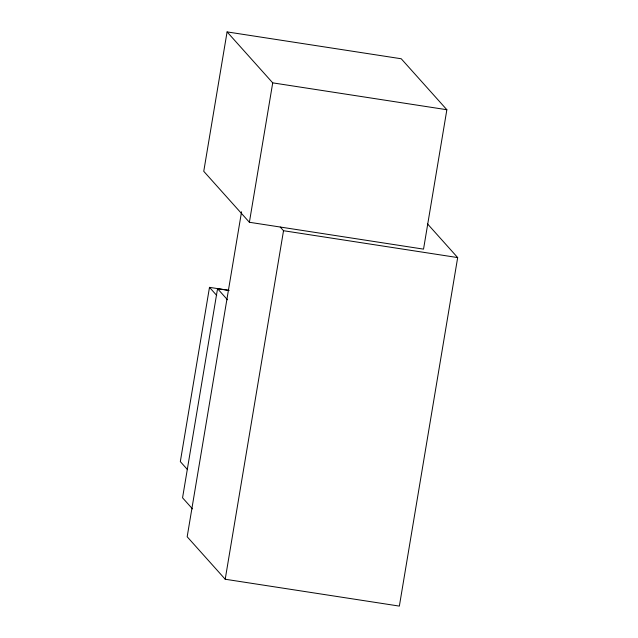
<?xml version="1.0" encoding="UTF-8"?>
<svg xmlns="http://www.w3.org/2000/svg" width="638" height="638" viewBox="0 0 638 638"><rect width="100%" height="100%" fill="white"/><g stroke="black" fill="none" stroke-linecap="round" stroke-linejoin="round"><path stroke-width="0.96" d="M227.088 31.9L203.753 171.311L249.386 222.271L423.536 249.131L446.863 109.728L401.23 58.76L227.088 31.9L272.721 82.86L446.863 109.728M229.162 290.386L209.487 287.355L180.323 461.609L187.54 469.664M228.372 290.362L217.55 288.687L182.556 497.8L192.477 508.885M241.555 211.808L187.173 536.765L225.206 579.24L399.356 606.1L457.677 257.577L427.516 223.898M249.386 222.271L272.721 82.86M225.206 579.24L283.527 230.717L280.249 227.056M283.527 230.717L457.677 257.577M217.55 288.687L227.471 299.772M209.487 287.355L216.697 295.41"/></g></svg>
